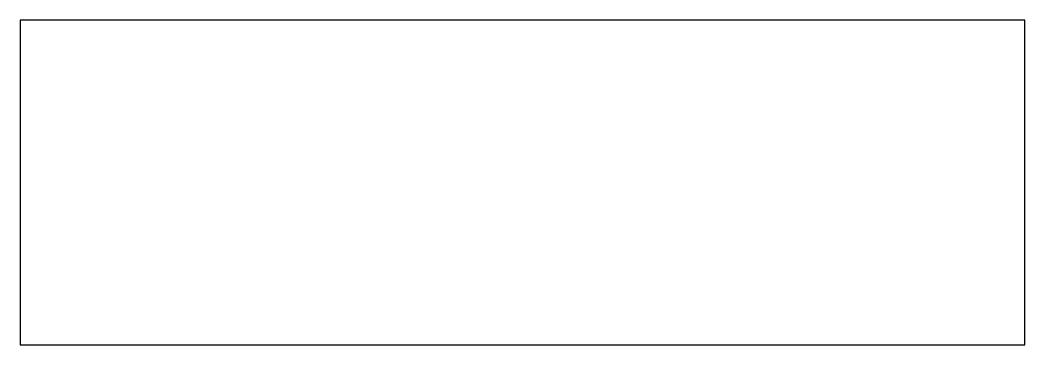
# Model space of a CAD drawing. Header units: metres. Extents: x 0 to 92.8, y 0 to 30.
import ezdxf

# ---------------------------------------------------------------- set-up
doc = ezdxf.new("R2010")
doc.units = ezdxf.units.M

msp = doc.modelspace()

# ---------------------------------------------------------------- linework, layer by layer
msp.add_lwpolyline([(0, 0), (92.83, 0), (92.83, 30), (0, 30), (0, 0)])

doc.saveas('drawing.dxf')
